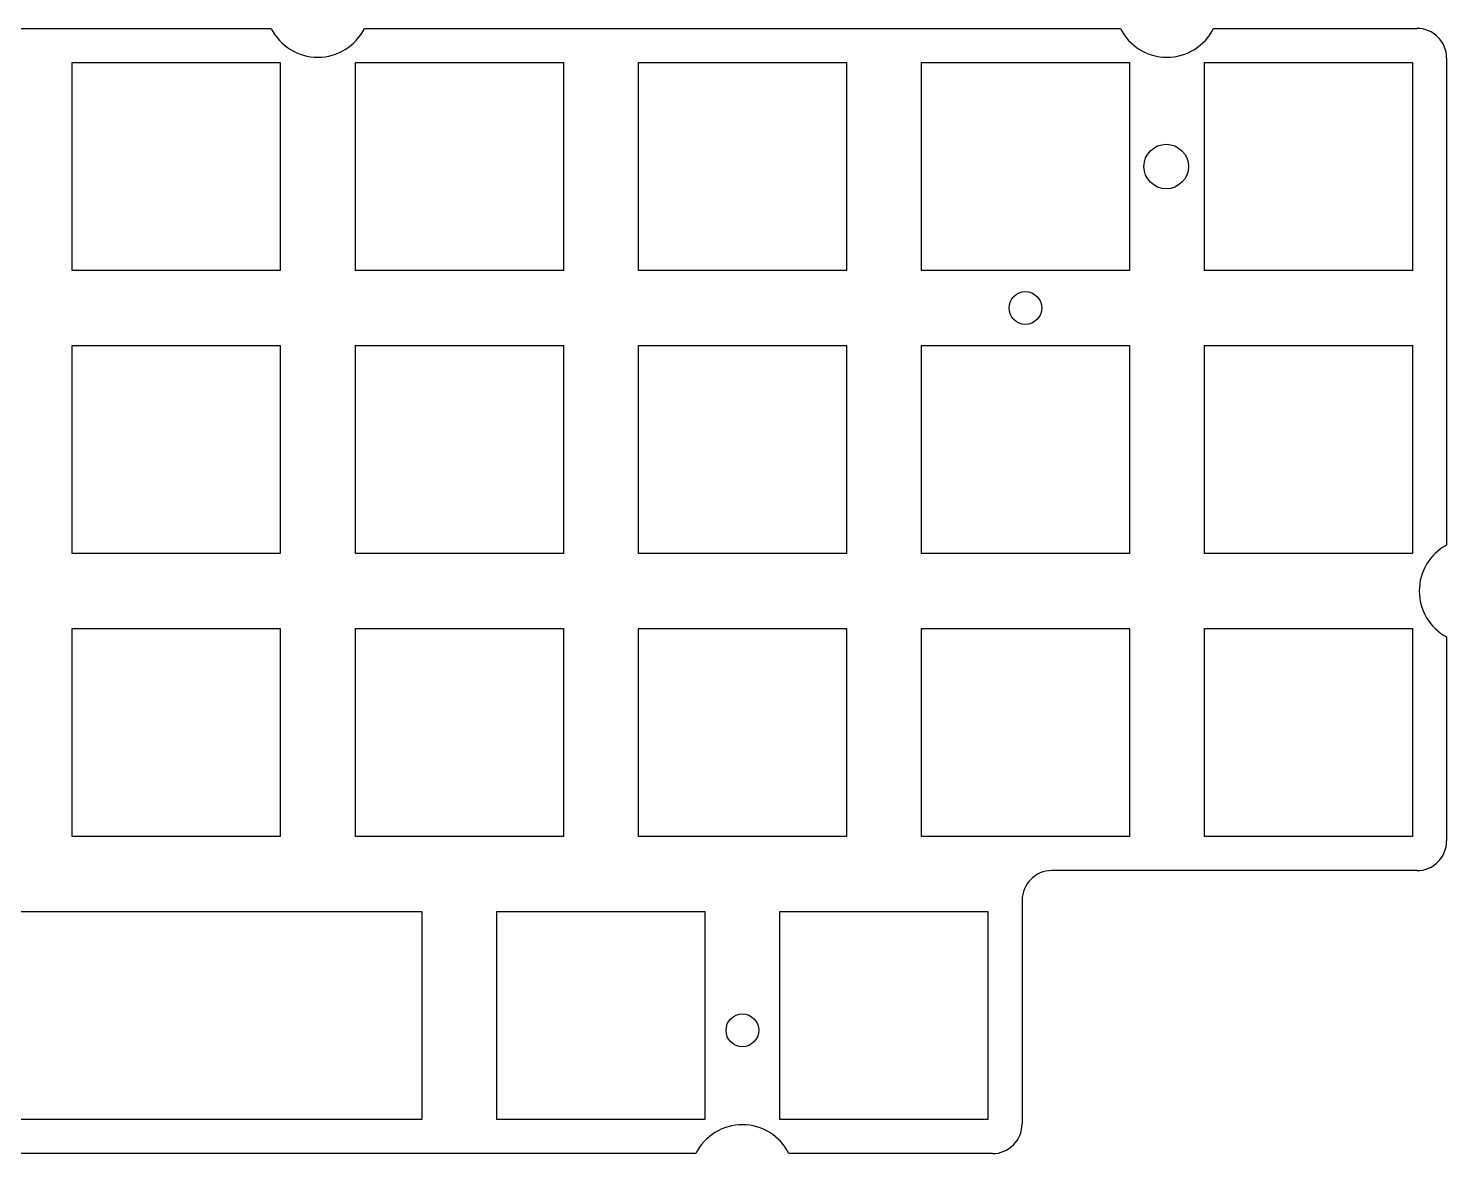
# Model space of a CAD drawing. Header units: millimetres. Extents: x -2654 to 2658, y -1178 to 747.
# Drawn here: x 233 to 2658, y -1178 to 747 of the extents above; entities that cross this region are included whole.
import ezdxf

# ---------------------------------------------------------------- set-up
doc = ezdxf.new("R2010")
doc.units = ezdxf.units.MM
for name, color, linetype in [('Shape2527', 7, 'CONTINUOUS'), ('Shape2528', 7, 'CONTINUOUS'), ('Shape2529', 7, 'CONTINUOUS'), ('Shape2530', 7, 'CONTINUOUS'), ('Shape2531', 7, 'CONTINUOUS'), ('Shape2532', 7, 'CONTINUOUS'), ('Shape2533', 7, 'CONTINUOUS'), ('Shape2534', 7, 'CONTINUOUS'), ('Shape2547', 7, 'CONTINUOUS'), ('Shape2548', 7, 'CONTINUOUS'), ('Shape2549', 7, 'CONTINUOUS'), ('Shape2550', 7, 'CONTINUOUS'), ('Shape2551', 7, 'CONTINUOUS'), ('Shape2552', 7, 'CONTINUOUS'), ('Shape2553', 7, 'CONTINUOUS'), ('Shape2554', 7, 'CONTINUOUS'), ('Shape2567', 7, 'CONTINUOUS'), ('Shape2568', 7, 'CONTINUOUS'), ('Shape2569', 7, 'CONTINUOUS'), ('Shape2570', 7, 'CONTINUOUS'), ('Shape2575', 7, 'CONTINUOUS'), ('Shape2576', 7, 'CONTINUOUS'), ('Shape2577', 7, 'CONTINUOUS'), ('Shape2578', 7, 'CONTINUOUS'), ('Shape2587', 7, 'CONTINUOUS'), ('Shape2588', 7, 'CONTINUOUS'), ('Shape2589', 7, 'CONTINUOUS'), ('Shape2590', 7, 'CONTINUOUS'), ('Shape2591', 7, 'CONTINUOUS'), ('Shape2592', 7, 'CONTINUOUS'), ('Shape2593', 7, 'CONTINUOUS'), ('Shape2594', 7, 'CONTINUOUS'), ('Shape2595', 7, 'CONTINUOUS'), ('Shape2596', 7, 'CONTINUOUS'), ('Shape2597', 7, 'CONTINUOUS'), ('Shape2598', 7, 'CONTINUOUS'), ('Shape2599', 7, 'CONTINUOUS'), ('Shape2600', 7, 'CONTINUOUS'), ('Shape2601', 7, 'CONTINUOUS'), ('Shape2602', 7, 'CONTINUOUS'), ('Shape2603', 7, 'CONTINUOUS'), ('Shape2604', 7, 'CONTINUOUS'), ('Shape2605', 7, 'CONTINUOUS'), ('Shape2606', 7, 'CONTINUOUS'), ('Shape2607', 7, 'CONTINUOUS'), ('Shape2608', 7, 'CONTINUOUS'), ('Shape2609', 7, 'CONTINUOUS'), ('Shape2610', 7, 'CONTINUOUS'), ('Shape2635', 7, 'CONTINUOUS'), ('Shape2636', 7, 'CONTINUOUS'), ('Shape2637', 7, 'CONTINUOUS'), ('Shape2638', 7, 'CONTINUOUS'), ('Shape2639', 7, 'CONTINUOUS'), ('Shape2640', 7, 'CONTINUOUS'), ('Shape2641', 7, 'CONTINUOUS'), ('Shape2642', 7, 'CONTINUOUS'), ('Shape2659', 7, 'CONTINUOUS'), ('Shape2660', 7, 'CONTINUOUS'), ('Shape2661', 7, 'CONTINUOUS'), ('Shape2662', 7, 'CONTINUOUS'), ('Shape2663', 7, 'CONTINUOUS'), ('Shape2664', 7, 'CONTINUOUS'), ('Shape2665', 7, 'CONTINUOUS'), ('Shape2666', 7, 'CONTINUOUS'), ('Shape2667', 7, 'CONTINUOUS'), ('Shape2668', 7, 'CONTINUOUS'), ('Shape2669', 7, 'CONTINUOUS'), ('Shape2670', 7, 'CONTINUOUS'), ('Shape2815', 7, 'CONTINUOUS'), ('Shape2816', 7, 'CONTINUOUS'), ('Shape2817', 7, 'CONTINUOUS'), ('Shape2818', 7, 'CONTINUOUS'), ('Shape2819', 7, 'CONTINUOUS'), ('Shape2820', 7, 'CONTINUOUS'), ('Shape2821', 7, 'CONTINUOUS'), ('Shape2822', 7, 'CONTINUOUS'), ('Shape2835', 7, 'CONTINUOUS'), ('Shape2836', 7, 'CONTINUOUS'), ('Shape2837', 7, 'CONTINUOUS'), ('Shape2838', 7, 'CONTINUOUS'), ('Shape2839', 7, 'CONTINUOUS'), ('Shape2840', 7, 'CONTINUOUS'), ('Shape2841', 7, 'CONTINUOUS'), ('Shape2842', 7, 'CONTINUOUS'), ('Shape2855', 7, 'CONTINUOUS'), ('Shape2856', 7, 'CONTINUOUS'), ('Shape2857', 7, 'CONTINUOUS'), ('Shape2858', 7, 'CONTINUOUS'), ('Shape2863', 7, 'CONTINUOUS'), ('Shape2864', 7, 'CONTINUOUS'), ('Shape2865', 7, 'CONTINUOUS'), ('Shape2866', 7, 'CONTINUOUS'), ('Shape2875', 7, 'CONTINUOUS'), ('Shape2876', 7, 'CONTINUOUS'), ('Shape2877', 7, 'CONTINUOUS'), ('Shape2878', 7, 'CONTINUOUS'), ('Shape2879', 7, 'CONTINUOUS'), ('Shape2880', 7, 'CONTINUOUS'), ('Shape2881', 7, 'CONTINUOUS'), ('Shape2882', 7, 'CONTINUOUS'), ('Shape2883', 7, 'CONTINUOUS'), ('Shape2884', 7, 'CONTINUOUS'), ('Shape2885', 7, 'CONTINUOUS'), ('Shape2886', 7, 'CONTINUOUS'), ('Shape2887', 7, 'CONTINUOUS'), ('Shape2888', 7, 'CONTINUOUS'), ('Shape2889', 7, 'CONTINUOUS'), ('Shape2890', 7, 'CONTINUOUS'), ('Shape2891', 7, 'CONTINUOUS'), ('Shape2892', 7, 'CONTINUOUS'), ('Shape2893', 7, 'CONTINUOUS'), ('Shape2894', 7, 'CONTINUOUS'), ('Shape2895', 7, 'CONTINUOUS'), ('Shape2896', 7, 'CONTINUOUS'), ('Shape2897', 7, 'CONTINUOUS'), ('Shape2898', 7, 'CONTINUOUS'), ('Shape2923', 7, 'CONTINUOUS'), ('Shape2924', 7, 'CONTINUOUS'), ('Shape2925', 7, 'CONTINUOUS'), ('Shape2926', 7, 'CONTINUOUS'), ('Shape2927', 7, 'CONTINUOUS'), ('Shape2928', 7, 'CONTINUOUS'), ('Shape2929', 7, 'CONTINUOUS'), ('Shape2930', 7, 'CONTINUOUS'), ('Shape2947', 7, 'CONTINUOUS'), ('Shape2948', 7, 'CONTINUOUS'), ('Shape2949', 7, 'CONTINUOUS'), ('Shape2950', 7, 'CONTINUOUS'), ('Shape2951', 7, 'CONTINUOUS'), ('Shape2952', 7, 'CONTINUOUS'), ('Shape2953', 7, 'CONTINUOUS'), ('Shape2954', 7, 'CONTINUOUS'), ('Shape2955', 7, 'CONTINUOUS'), ('Shape2956', 7, 'CONTINUOUS'), ('Shape2957', 7, 'CONTINUOUS'), ('Shape2958', 7, 'CONTINUOUS'), ('Shape2959', 7, 'CONTINUOUS'), ('Shape2961', 7, 'CONTINUOUS'), ('Shape2963', 7, 'CONTINUOUS'), ('Shape3001', 7, 'CONTINUOUS'), ('Shape3002', 7, 'CONTINUOUS'), ('Shape3003', 7, 'CONTINUOUS'), ('Shape3004', 7, 'CONTINUOUS'), ('Shape3005', 7, 'CONTINUOUS'), ('Shape3006', 7, 'CONTINUOUS'), ('Shape3007', 7, 'CONTINUOUS'), ('Shape3008', 7, 'CONTINUOUS'), ('Shape3009', 7, 'CONTINUOUS'), ('Shape3010', 7, 'CONTINUOUS'), ('Shape3011', 7, 'CONTINUOUS'), ('Shape3012', 7, 'CONTINUOUS'), ('Shape3013', 7, 'CONTINUOUS'), ('Shape3014', 7, 'CONTINUOUS'), ('Shape3030', 7, 'CONTINUOUS'), ('Shape3031', 7, 'CONTINUOUS'), ('Shape3032', 7, 'CONTINUOUS'), ('Shape3033', 7, 'CONTINUOUS'), ('Shape3034', 7, 'CONTINUOUS'), ('Shape3035', 7, 'CONTINUOUS')]:
    doc.layers.add(name, color=color, linetype=linetype)

msp = doc.modelspace()

# ---------------------------------------------------------------- linework, layer by layer
at = {"layer": 'Shape2527'}
msp.add_line((1759.63, -635.239), (1759.63, -279.639), dxfattribs=at)
at = {"layer": 'Shape2528'}
msp.add_line((1759.63, -279.639), (2115.23, -279.639), dxfattribs=at)
at = {"layer": 'Shape2529'}
msp.add_line((2115.23, -279.639), (2115.23, -635.239), dxfattribs=at)
at = {"layer": 'Shape2530'}
msp.add_line((2115.23, -635.239), (1759.63, -635.239), dxfattribs=at)
at = {"layer": 'Shape2531'}
msp.add_line((1389.42, -1119.11), (1033.82, -1119.11), dxfattribs=at)
at = {"layer": 'Shape2532'}
msp.add_line((1033.82, -1119.11), (1033.82, -763.509), dxfattribs=at)
at = {"layer": 'Shape2533'}
msp.add_line((1033.82, -763.509), (1389.42, -763.509), dxfattribs=at)
at = {"layer": 'Shape2534'}
msp.add_line((1389.42, -763.509), (1389.42, -1119.11), dxfattribs=at)
at = {"layer": 'Shape2547'}
msp.add_line((1873.29, -763.509), (1873.29, -1119.11), dxfattribs=at)
at = {"layer": 'Shape2548'}
msp.add_line((1873.29, -1119.11), (1517.69, -1119.11), dxfattribs=at)
at = {"layer": 'Shape2549'}
msp.add_line((1517.69, -1119.11), (1517.69, -763.509), dxfattribs=at)
at = {"layer": 'Shape2550'}
msp.add_line((1517.69, -763.509), (1873.29, -763.509), dxfattribs=at)
at = {"layer": 'Shape2551'}
msp.add_line((1147.49, 688.101), (1147.49, 332.501), dxfattribs=at)
at = {"layer": 'Shape2552'}
msp.add_line((1147.49, 332.501), (791.886, 332.501), dxfattribs=at)
at = {"layer": 'Shape2553'}
msp.add_line((791.886, 332.501), (791.886, 688.101), dxfattribs=at)
at = {"layer": 'Shape2554'}
msp.add_line((791.886, 688.101), (1147.49, 688.101), dxfattribs=at)
at = {"layer": 'Shape2567'}
msp.add_line((663.616, 332.501), (308.016, 332.501), dxfattribs=at)
at = {"layer": 'Shape2568'}
msp.add_line((308.016, 332.501), (308.016, 688.101), dxfattribs=at)
at = {"layer": 'Shape2569'}
msp.add_line((308.016, 688.101), (663.616, 688.101), dxfattribs=at)
at = {"layer": 'Shape2570'}
msp.add_line((663.616, 688.101), (663.616, 332.501), dxfattribs=at)
at = {"layer": 'Shape2575'}
msp.add_line((1275.76, 332.501), (1275.76, 688.101), dxfattribs=at)
at = {"layer": 'Shape2576'}
msp.add_line((1275.76, 688.101), (1631.36, 688.101), dxfattribs=at)
at = {"layer": 'Shape2577'}
msp.add_line((1631.36, 688.101), (1631.36, 332.501), dxfattribs=at)
at = {"layer": 'Shape2578'}
msp.add_line((1631.36, 332.501), (1275.76, 332.501), dxfattribs=at)
at = {"layer": 'Shape2587'}
msp.add_line((1759.63, 332.501), (1759.63, 688.101), dxfattribs=at)
at = {"layer": 'Shape2588'}
msp.add_line((1759.63, 688.101), (2115.23, 688.101), dxfattribs=at)
at = {"layer": 'Shape2589'}
msp.add_line((2115.23, 688.101), (2115.23, 332.501), dxfattribs=at)
at = {"layer": 'Shape2590'}
msp.add_line((2115.23, 332.501), (1759.63, 332.501), dxfattribs=at)
at = {"layer": 'Shape2591'}
msp.add_line((2599.1, 332.501), (2243.5, 332.501), dxfattribs=at)
at = {"layer": 'Shape2592'}
msp.add_line((2243.5, 332.501), (2243.5, 688.101), dxfattribs=at)
at = {"layer": 'Shape2593'}
msp.add_line((2243.5, 688.101), (2599.1, 688.101), dxfattribs=at)
at = {"layer": 'Shape2594'}
msp.add_line((2599.1, 688.101), (2599.1, 332.501), dxfattribs=at)
at = {"layer": 'Shape2595'}
msp.add_line((2243.5, -635.239), (2243.5, -279.639), dxfattribs=at)
at = {"layer": 'Shape2596'}
msp.add_line((2243.5, -279.639), (2599.1, -279.639), dxfattribs=at)
at = {"layer": 'Shape2597'}
msp.add_line((2599.1, -279.639), (2599.1, -635.239), dxfattribs=at)
at = {"layer": 'Shape2598'}
msp.add_line((2599.1, -635.239), (2243.5, -635.239), dxfattribs=at)
at = {"layer": 'Shape2599'}
msp.add_line((2243.5, -151.369), (2243.5, 204.231), dxfattribs=at)
at = {"layer": 'Shape2600'}
msp.add_line((2243.5, 204.231), (2599.1, 204.231), dxfattribs=at)
at = {"layer": 'Shape2601'}
msp.add_line((2599.1, 204.231), (2599.1, -151.369), dxfattribs=at)
at = {"layer": 'Shape2602'}
msp.add_line((2599.1, -151.369), (2243.5, -151.369), dxfattribs=at)
at = {"layer": 'Shape2603'}
msp.add_line((1275.76, -151.369), (1275.76, 204.231), dxfattribs=at)
at = {"layer": 'Shape2604'}
msp.add_line((1275.76, 204.231), (1631.36, 204.231), dxfattribs=at)
at = {"layer": 'Shape2605'}
msp.add_line((1631.36, 204.231), (1631.36, -151.369), dxfattribs=at)
at = {"layer": 'Shape2606'}
msp.add_line((1631.36, -151.369), (1275.76, -151.369), dxfattribs=at)
at = {"layer": 'Shape2607'}
msp.add_line((308.016, -151.369), (308.016, 204.231), dxfattribs=at)
at = {"layer": 'Shape2608'}
msp.add_line((308.016, 204.231), (663.616, 204.231), dxfattribs=at)
at = {"layer": 'Shape2609'}
msp.add_line((663.616, 204.231), (663.616, -151.369), dxfattribs=at)
at = {"layer": 'Shape2610'}
msp.add_line((663.616, -151.369), (308.016, -151.369), dxfattribs=at)
at = {"layer": 'Shape2635'}
msp.add_line((791.886, -151.369), (791.886, 204.231), dxfattribs=at)
at = {"layer": 'Shape2636'}
msp.add_line((791.886, 204.231), (1147.49, 204.231), dxfattribs=at)
at = {"layer": 'Shape2637'}
msp.add_line((1147.49, 204.231), (1147.49, -151.369), dxfattribs=at)
at = {"layer": 'Shape2638'}
msp.add_line((1147.49, -151.369), (791.886, -151.369), dxfattribs=at)
at = {"layer": 'Shape2639'}
msp.add_line((1759.63, -151.369), (1759.63, 204.231), dxfattribs=at)
at = {"layer": 'Shape2640'}
msp.add_line((1759.63, 204.231), (2115.23, 204.231), dxfattribs=at)
at = {"layer": 'Shape2641'}
msp.add_line((2115.23, 204.231), (2115.23, -151.369), dxfattribs=at)
at = {"layer": 'Shape2642'}
msp.add_line((2115.23, -151.369), (1759.63, -151.369), dxfattribs=at)
at = {"layer": 'Shape2659'}
msp.add_line((1275.76, -635.239), (1275.76, -279.639), dxfattribs=at)
at = {"layer": 'Shape2660'}
msp.add_line((1275.76, -279.639), (1631.36, -279.639), dxfattribs=at)
at = {"layer": 'Shape2661'}
msp.add_line((1631.36, -279.639), (1631.36, -635.239), dxfattribs=at)
at = {"layer": 'Shape2662'}
msp.add_line((1631.36, -635.239), (1275.76, -635.239), dxfattribs=at)
at = {"layer": 'Shape2663'}
msp.add_line((791.886, -635.239), (791.886, -279.639), dxfattribs=at)
at = {"layer": 'Shape2664'}
msp.add_line((791.886, -279.639), (1147.49, -279.639), dxfattribs=at)
at = {"layer": 'Shape2665'}
msp.add_line((1147.49, -279.639), (1147.49, -635.239), dxfattribs=at)
at = {"layer": 'Shape2666'}
msp.add_line((1147.49, -635.239), (791.886, -635.239), dxfattribs=at)
at = {"layer": 'Shape2667'}
msp.add_line((663.616, -635.239), (308.016, -635.239), dxfattribs=at)
at = {"layer": 'Shape2668'}
msp.add_line((308.016, -635.239), (308.016, -279.639), dxfattribs=at)
at = {"layer": 'Shape2669'}
msp.add_line((308.016, -279.639), (663.616, -279.639), dxfattribs=at)
at = {"layer": 'Shape2670'}
msp.add_line((663.616, -279.639), (663.616, -635.239), dxfattribs=at)
at = {"layer": 'Shape2815'}
msp.add_line((1759.63, -635.239), (1759.63, -279.639), dxfattribs=at)
at = {"layer": 'Shape2816'}
msp.add_line((1759.63, -279.639), (2115.23, -279.639), dxfattribs=at)
at = {"layer": 'Shape2817'}
msp.add_line((2115.23, -279.639), (2115.23, -635.239), dxfattribs=at)
at = {"layer": 'Shape2818'}
msp.add_line((2115.23, -635.239), (1759.63, -635.239), dxfattribs=at)
at = {"layer": 'Shape2819'}
msp.add_line((1389.42, -1119.11), (1033.82, -1119.11), dxfattribs=at)
at = {"layer": 'Shape2820'}
msp.add_line((1033.82, -1119.11), (1033.82, -763.509), dxfattribs=at)
at = {"layer": 'Shape2821'}
msp.add_line((1033.82, -763.509), (1389.42, -763.509), dxfattribs=at)
at = {"layer": 'Shape2822'}
msp.add_line((1389.42, -763.509), (1389.42, -1119.11), dxfattribs=at)
at = {"layer": 'Shape2835'}
msp.add_line((1873.29, -763.509), (1873.29, -1119.11), dxfattribs=at)
at = {"layer": 'Shape2836'}
msp.add_line((1873.29, -1119.11), (1517.69, -1119.11), dxfattribs=at)
at = {"layer": 'Shape2837'}
msp.add_line((1517.69, -1119.11), (1517.69, -763.509), dxfattribs=at)
at = {"layer": 'Shape2838'}
msp.add_line((1517.69, -763.509), (1873.29, -763.509), dxfattribs=at)
at = {"layer": 'Shape2839'}
msp.add_line((1147.49, 688.101), (1147.49, 332.501), dxfattribs=at)
at = {"layer": 'Shape2840'}
msp.add_line((1147.49, 332.501), (791.886, 332.501), dxfattribs=at)
at = {"layer": 'Shape2841'}
msp.add_line((791.886, 332.501), (791.886, 688.101), dxfattribs=at)
at = {"layer": 'Shape2842'}
msp.add_line((791.886, 688.101), (1147.49, 688.101), dxfattribs=at)
at = {"layer": 'Shape2855'}
msp.add_line((663.616, 332.501), (308.016, 332.501), dxfattribs=at)
at = {"layer": 'Shape2856'}
msp.add_line((308.016, 332.501), (308.016, 688.101), dxfattribs=at)
at = {"layer": 'Shape2857'}
msp.add_line((308.016, 688.101), (663.616, 688.101), dxfattribs=at)
at = {"layer": 'Shape2858'}
msp.add_line((663.616, 688.101), (663.616, 332.501), dxfattribs=at)
at = {"layer": 'Shape2863'}
msp.add_line((1275.76, 332.501), (1275.76, 688.101), dxfattribs=at)
at = {"layer": 'Shape2864'}
msp.add_line((1275.76, 688.101), (1631.36, 688.101), dxfattribs=at)
at = {"layer": 'Shape2865'}
msp.add_line((1631.36, 688.101), (1631.36, 332.501), dxfattribs=at)
at = {"layer": 'Shape2866'}
msp.add_line((1631.36, 332.501), (1275.76, 332.501), dxfattribs=at)
at = {"layer": 'Shape2875'}
msp.add_line((1759.63, 332.501), (1759.63, 688.101), dxfattribs=at)
at = {"layer": 'Shape2876'}
msp.add_line((1759.63, 688.101), (2115.23, 688.101), dxfattribs=at)
at = {"layer": 'Shape2877'}
msp.add_line((2115.23, 688.101), (2115.23, 332.501), dxfattribs=at)
at = {"layer": 'Shape2878'}
msp.add_line((2115.23, 332.501), (1759.63, 332.501), dxfattribs=at)
at = {"layer": 'Shape2879'}
msp.add_line((2599.1, 332.501), (2243.5, 332.501), dxfattribs=at)
at = {"layer": 'Shape2880'}
msp.add_line((2243.5, 332.501), (2243.5, 688.101), dxfattribs=at)
at = {"layer": 'Shape2881'}
msp.add_line((2243.5, 688.101), (2599.1, 688.101), dxfattribs=at)
at = {"layer": 'Shape2882'}
msp.add_line((2599.1, 688.101), (2599.1, 332.501), dxfattribs=at)
at = {"layer": 'Shape2883'}
msp.add_line((2243.5, -635.239), (2243.5, -279.639), dxfattribs=at)
at = {"layer": 'Shape2884'}
msp.add_line((2243.5, -279.639), (2599.1, -279.639), dxfattribs=at)
at = {"layer": 'Shape2885'}
msp.add_line((2599.1, -279.639), (2599.1, -635.239), dxfattribs=at)
at = {"layer": 'Shape2886'}
msp.add_line((2599.1, -635.239), (2243.5, -635.239), dxfattribs=at)
at = {"layer": 'Shape2887'}
msp.add_line((2243.5, -151.369), (2243.5, 204.231), dxfattribs=at)
at = {"layer": 'Shape2888'}
msp.add_line((2243.5, 204.231), (2599.1, 204.231), dxfattribs=at)
at = {"layer": 'Shape2889'}
msp.add_line((2599.1, 204.231), (2599.1, -151.369), dxfattribs=at)
at = {"layer": 'Shape2890'}
msp.add_line((2599.1, -151.369), (2243.5, -151.369), dxfattribs=at)
at = {"layer": 'Shape2891'}
msp.add_line((1275.76, -151.369), (1275.76, 204.231), dxfattribs=at)
at = {"layer": 'Shape2892'}
msp.add_line((1275.76, 204.231), (1631.36, 204.231), dxfattribs=at)
at = {"layer": 'Shape2893'}
msp.add_line((1631.36, 204.231), (1631.36, -151.369), dxfattribs=at)
at = {"layer": 'Shape2894'}
msp.add_line((1631.36, -151.369), (1275.76, -151.369), dxfattribs=at)
at = {"layer": 'Shape2895'}
msp.add_line((308.016, -151.369), (308.016, 204.231), dxfattribs=at)
at = {"layer": 'Shape2896'}
msp.add_line((308.016, 204.231), (663.616, 204.231), dxfattribs=at)
at = {"layer": 'Shape2897'}
msp.add_line((663.616, 204.231), (663.616, -151.369), dxfattribs=at)
at = {"layer": 'Shape2898'}
msp.add_line((663.616, -151.369), (308.016, -151.369), dxfattribs=at)
at = {"layer": 'Shape2923'}
msp.add_line((791.886, -151.369), (791.886, 204.231), dxfattribs=at)
at = {"layer": 'Shape2924'}
msp.add_line((791.886, 204.231), (1147.49, 204.231), dxfattribs=at)
at = {"layer": 'Shape2925'}
msp.add_line((1147.49, 204.231), (1147.49, -151.369), dxfattribs=at)
at = {"layer": 'Shape2926'}
msp.add_line((1147.49, -151.369), (791.886, -151.369), dxfattribs=at)
at = {"layer": 'Shape2927'}
msp.add_line((1759.63, -151.369), (1759.63, 204.231), dxfattribs=at)
at = {"layer": 'Shape2928'}
msp.add_line((1759.63, 204.231), (2115.23, 204.231), dxfattribs=at)
at = {"layer": 'Shape2929'}
msp.add_line((2115.23, 204.231), (2115.23, -151.369), dxfattribs=at)
at = {"layer": 'Shape2930'}
msp.add_line((2115.23, -151.369), (1759.63, -151.369), dxfattribs=at)
at = {"layer": 'Shape2947'}
msp.add_line((1275.76, -635.239), (1275.76, -279.639), dxfattribs=at)
at = {"layer": 'Shape2948'}
msp.add_line((1275.76, -279.639), (1631.36, -279.639), dxfattribs=at)
at = {"layer": 'Shape2949'}
msp.add_line((1631.36, -279.639), (1631.36, -635.239), dxfattribs=at)
at = {"layer": 'Shape2950'}
msp.add_line((1631.36, -635.239), (1275.76, -635.239), dxfattribs=at)
at = {"layer": 'Shape2951'}
msp.add_line((791.886, -635.239), (791.886, -279.639), dxfattribs=at)
at = {"layer": 'Shape2952'}
msp.add_line((791.886, -279.639), (1147.49, -279.639), dxfattribs=at)
at = {"layer": 'Shape2953'}
msp.add_line((1147.49, -279.639), (1147.49, -635.239), dxfattribs=at)
at = {"layer": 'Shape2954'}
msp.add_line((1147.49, -635.239), (791.886, -635.239), dxfattribs=at)
at = {"layer": 'Shape2955'}
msp.add_line((663.616, -635.239), (308.016, -635.239), dxfattribs=at)
at = {"layer": 'Shape2956'}
msp.add_line((308.016, -635.239), (308.016, -279.639), dxfattribs=at)
at = {"layer": 'Shape2957'}
msp.add_line((308.016, -279.639), (663.616, -279.639), dxfattribs=at)
at = {"layer": 'Shape2958'}
msp.add_line((663.616, -279.639), (663.616, -635.239), dxfattribs=at)
at = {"layer": 'Shape2959'}
msp.add_circle((2178.07, 510.3), 38.1, dxfattribs=at)
at = {"layer": 'Shape2961'}
msp.add_circle((1453.54, -966.691), 27.94, dxfattribs=at)
at = {"layer": 'Shape2963'}
msp.add_circle((1937.41, 268.384), 27.94, dxfattribs=at)
at = {"layer": 'Shape3001'}
msp.add_arc((2179.36, 785.976), 88.9, -153.652, -26.3477, dxfattribs=at)
at = {"layer": 'Shape3002'}
msp.add_line((2259.03, 746.521), (2606.72, 746.521), dxfattribs=at)
at = {"layer": 'Shape3003'}
msp.add_arc((2606.72, 695.721), 50.8, 0, 90, dxfattribs=at)
at = {"layer": 'Shape3004'}
msp.add_line((2657.52, 695.721), (2657.52, -137.189), dxfattribs=at)
at = {"layer": 'Shape3005'}
msp.add_arc((2699.59, -215.504), 88.9, 118.244, -118.244, dxfattribs=at)
at = {"layer": 'Shape3006'}
msp.add_line((2657.52, -293.82), (2657.52, -642.859), dxfattribs=at)
at = {"layer": 'Shape3007'}
msp.add_arc((2606.72, -642.859), 50.8, -90, 0, dxfattribs=at)
at = {"layer": 'Shape3008'}
msp.add_line((2606.72, -693.659), (1982.51, -693.659), dxfattribs=at)
at = {"layer": 'Shape3009'}
msp.add_arc((1982.51, -744.459), 50.8, 90, 180, dxfattribs=at)
at = {"layer": 'Shape3010'}
msp.add_line((1931.71, -744.459), (1931.71, -1126.73), dxfattribs=at)
at = {"layer": 'Shape3011'}
msp.add_arc((1880.91, -1126.73), 50.8, -90, 0, dxfattribs=at)
at = {"layer": 'Shape3012'}
msp.add_line((1880.91, -1177.53), (1533.22, -1177.53), dxfattribs=at)
at = {"layer": 'Shape3013'}
msp.add_arc((1453.56, -1216.98), 88.9, 26.3477, 153.652, dxfattribs=at)
at = {"layer": 'Shape3014'}
msp.add_line((1373.89, -1177.53), (-1370, -1177.53), dxfattribs=at)
at = {"layer": 'Shape3030'}
msp.add_line((-644.194, 746.521), (648.086, 746.521), dxfattribs=at)
at = {"layer": 'Shape3031'}
msp.add_arc((727.751, 785.976), 88.9, -153.652, -26.3477, dxfattribs=at)
at = {"layer": 'Shape3032'}
msp.add_line((807.416, 746.521), (2099.7, 746.521), dxfattribs=at)
at = {"layer": 'Shape3033'}
msp.add_line((-901.659, -763.509), (905.551, -763.509), dxfattribs=at)
at = {"layer": 'Shape3034'}
msp.add_line((905.551, -763.509), (905.551, -1119.11), dxfattribs=at)
at = {"layer": 'Shape3035'}
msp.add_line((905.551, -1119.11), (-901.659, -1119.11), dxfattribs=at)

doc.saveas('drawing.dxf')
